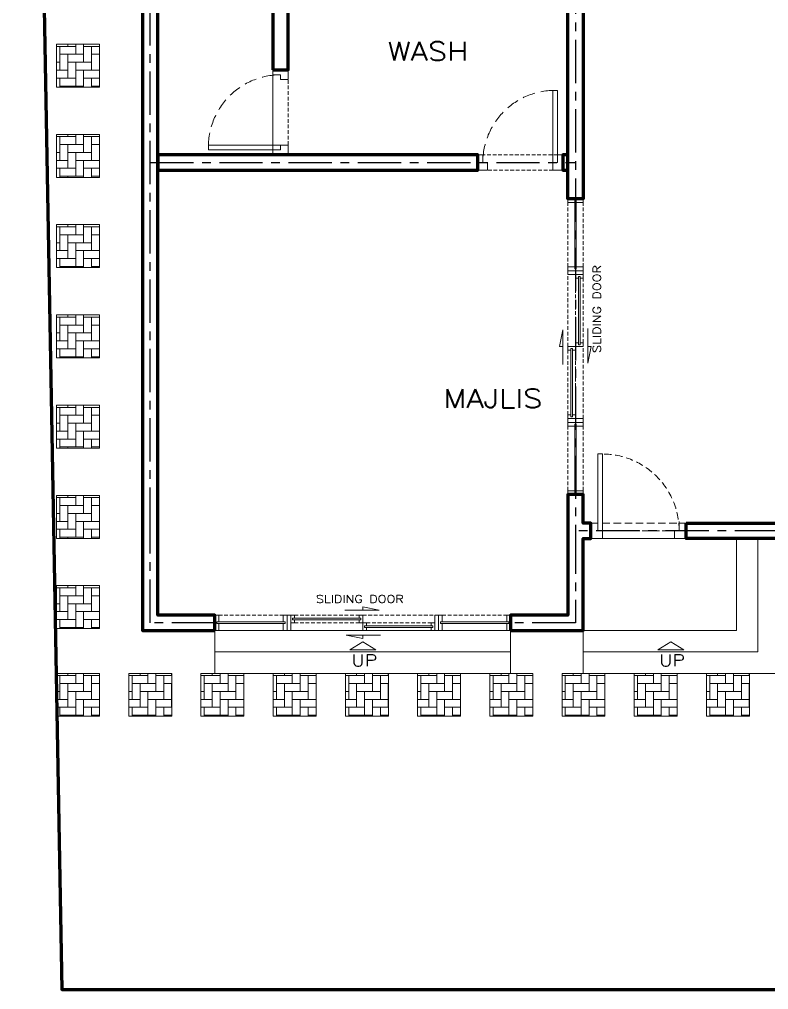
# Model space of a CAD drawing. Header units: millimetres. Extents: x 1087 to 3227, y -18 to 1224.
# Drawn here: x 1104.9 to 1489.7, y -0.1 to 497.8 of the extents above; entities that cross this region are included whole.
import ezdxf

# ---------------------------------------------------------------- set-up
doc = ezdxf.new("R2010")
doc.units = ezdxf.units.MM
doc.linetypes.add('CENTER', pattern=[50.8, 31.75, -6.35, 6.35, -6.35])
doc.linetypes.add('HIDDEN', pattern=[9.525, 6.35, -3.175])
for name, color, linetype, lineweight in [('DOOR', 1, 'Continuous', 20), ('FLOORING', 33, 'Continuous', 13), ('OUTDOOR FLOORING', 33, 'Continuous', 13), ('PERIMETER', 4, 'Continuous', 80), ('TEXT', 9, 'Continuous', 15), ('WALL', 2, 'Continuous', 70), ('WINDOW', 153, 'Continuous', 20)]:
    doc.layers.add(name, color=color, linetype=linetype, lineweight=lineweight)
doc.styles.get("Standard").update_dxf_attribs({"font": 'arial.ttf'})
pattern_1 = [(90, (259.5616, -1017.5275), (-4.064, 4.064), [12.192, -4.064]), (180, (259.5616, -1013.4635), (-4.064, 4.064), [12.192, -4.064])]

# ---------------------------------------------------------------- blocks, each defined once
blk = doc.blocks.new('1000mm Hinged Door')
at = {"layer": 'DOOR', "linetype": 'HIDDEN', "ltscale": 0.6}
for p, q in [((2.4, 3.936), (41.76, 3.936)), ((2.4, -3.936), (39.36, -3.936))]:
    blk.add_line(p, q, dxfattribs=at)
at = {"layer": 'DOOR', "linetype": 'CENTER', "ltscale": 0.2}
blk.add_line((39.36, 0), (2.4, 0), dxfattribs=at)
at = {"layer": 'DOOR'}
blk.add_lwpolyline([(0, 0), (2.4, 0), (2.4, 39.36), (0, 39.36)], close=True, dxfattribs=at)
for points in [[(0, 3.936), (0, 0), (2.4, 0), (2.4, -3.936), (-3.6, -3.936), (-3.6, 3.936), (0, 3.936)], [(41.76, 4.717), (41.76, 0), (39.36, 0), (39.36, -3.936), (45.36, -3.936), (45.36, 3.936), (41.76, 3.936)]]:
    blk.add_lwpolyline(points, dxfattribs=at)
at = {"layer": 'DOOR', "linetype": 'HIDDEN', "ltscale": 0.6}
blk.add_arc((2.4, 0), 39.36, 0, 90, dxfattribs=at)
blk = doc.blocks.new('4-PANEL SLIDING DOOR')
at = {"layer": 'DOOR', "linetype": 'HIDDEN', "ltscale": 0.3}
for p, q in [((75.89, 8.44), (112.88, 8.44)), ((38.91, 0.56), (75.89, 0.56)), ((77.81, 0.56), (110.96, 0.56))]:
    blk.add_line(p, q, dxfattribs=at)
at = {"layer": 'DOOR'}
for points in [[(38.91, 8.44), (36.99, 8.44), (36.99, 0.56), (38.91, 0.56)], [(38.91, 8.44), (40.83, 8.44), (40.83, 6.87), (39.87, 6.87), (39.87, 6.07), (40.83, 6.07), (40.83, 4.5), (38.91, 4.5)], [(39.87, 6.87), (74.93, 6.87), (74.93, 6.07), (39.87, 6.07)], [(75.89, 8.44), (73.97, 8.44), (73.97, 6.87), (74.93, 6.87), (74.93, 6.07), (73.97, 6.07), (73.97, 4.5), (75.89, 4.5)], [(114.8, 8.44), (112.88, 8.44), (112.88, 0.56), (114.8, 0.56)], [(75.89, 4.5), (77.81, 4.5), (77.81, 2.93), (76.85, 2.93), (76.85, 2.13), (77.81, 2.13), (77.81, 0.56), (75.89, 0.56)], [(76.85, 2.93), (111.92, 2.93), (111.92, 2.13), (76.85, 2.13)], [(112.88, 4.5), (110.96, 4.5), (110.96, 2.93), (111.92, 2.93), (111.92, 2.13), (110.96, 2.13), (110.96, 0.56), (112.88, 0.56)]]:
    blk.add_lwpolyline(points, close=True, dxfattribs=at)
at = {"layer": 'DOOR', "linetype": 'HIDDEN', "ltscale": 0.3}
for points in [[(40.83, 8.44), (73.97, 8.44)], [(40.83, 4.5), (73.97, 4.5)], [(77.81, 4.5), (110.96, 4.5)]]:
    blk.add_lwpolyline(points, dxfattribs=at)
at = {"layer": 'FLOORING'}
for points in [[(66.71, 10.9), (84.39, 10.9), (75.89, 12.62), (75.89, 10.9)], [(85.08, -1.9), (67.39, -1.9), (75.89, -3.62), (75.89, -1.9)]]:
    blk.add_lwpolyline(points, dxfattribs=at)
at = {"layer": 'WINDOW', "linetype": 'HIDDEN', "ltscale": 0.3}
for p, q in [((1.92, 8.44), (35.07, 8.44)), ((116.72, 8.44), (149.87, 8.44)), ((1.92, 0.56), (35.07, 0.56)), ((116.72, 0.56), (149.87, 0.56))]:
    blk.add_line(p, q, dxfattribs=at)
at = {"layer": 'WINDOW'}
for points in [[(0, 8.44), (1.92, 8.44), (1.92, 4.88), (0.96, 4.88), (0.96, 4.08), (1.92, 4.08), (1.92, 0.56), (0, 0.56)], [(36.99, 8.44), (35.07, 8.44), (35.07, 4.88), (36.03, 4.88), (36.03, 4.08), (35.07, 4.08), (35.07, 0.56), (36.99, 0.56)], [(114.8, 8.44), (116.72, 8.44), (116.72, 4.88), (115.76, 4.88), (115.76, 4.08), (116.72, 4.08), (116.72, 0.56), (114.8, 0.56)], [(151.79, 8.44), (149.87, 8.44), (149.87, 4.88), (150.83, 4.88), (150.83, 4.08), (149.87, 4.08), (149.87, 0.56), (151.79, 0.56)], [(0.96, 4.88), (36.03, 4.88), (36.03, 4.08), (0.96, 4.08)], [(115.76, 4.88), (150.83, 4.88), (150.83, 4.08), (115.76, 4.08)]]:
    blk.add_lwpolyline(points, close=True, dxfattribs=at)
blk = doc.blocks.new('900mm Door')
at = {"layer": 'DOOR', "linetype": 'HIDDEN', "ltscale": 0.3}
for p, q in [((0, 3.94), (-38.4, 3.94)), ((-2.4, -3.94), (-36, -3.94))]:
    blk.add_line(p, q, dxfattribs=at)
at = {"layer": 'DOOR'}
blk.add_lwpolyline([(-2.4, 36.99), (0, 36.99), (0, 0), (-2.4, 0)], close=True, dxfattribs=at)
for points in [[(-38.4, 3.94), (-38.4, 0), (-36, 0), (-36, -3.94), (-41, -3.94), (-41, 3.94), (-38.4, 3.94)], [(0, 4.63), (0, 0), (-2.4, 0), (-2.4, -3.94), (2.6, -3.94), (2.6, 3.94), (0, 3.94)]]:
    blk.add_lwpolyline(points, dxfattribs=at)
at = {"layer": 'DOOR', "linetype": 'HIDDEN'}
blk.add_arc((-1.4, 0), 37, 91.5487, 180, dxfattribs=at)

msp = doc.modelspace()

# ---------------------------------------------------------------- hatches: boundary and pattern name
at = {"layer": 'OUTDOOR FLOORING', "ltscale": 0.2}
h = msp.add_hatch(dxfattribs=at)
h.set_pattern_fill('AR-HBONE', color=256, scale=0.04, angle=45)
h.set_pattern_definition([(90, (-2e-13, -694.6497), (-4.064, 4.064), [12.192, -4.064]), (180, (-2e-13, -690.5857), (-4.064, 4.064), [12.192, -4.064])])
h.paths.add_polyline_path([(1124.04, 485.06), (1124.04, 463.01), (1146.09, 463.01), (1146.09, 485.06)])
h = msp.add_hatch(dxfattribs=at)
h.set_pattern_fill('AR-HBONE', color=256, scale=0.04, angle=45)
h.set_pattern_definition([(90, (-2e-13, -740.9597), (-4.064, 4.064), [12.192, -4.064]), (180, (-2e-13, -736.8957), (-4.064, 4.064), [12.192, -4.064])])
h.paths.add_polyline_path([(1124.04, 438.75), (1124.04, 416.7), (1146.09, 416.7), (1146.09, 438.75)])
h = msp.add_hatch(dxfattribs=at)
h.set_pattern_fill('AR-HBONE', color=256, scale=0.04, angle=45)
h.set_pattern_definition([(90, (-2e-13, -787.2696), (-4.064, 4.064), [12.192, -4.064]), (180, (-2e-13, -783.2056), (-4.064, 4.064), [12.192, -4.064])])
h.paths.add_polyline_path([(1124.04, 392.44), (1124.04, 370.39), (1146.09, 370.39), (1146.09, 392.44)])
h = msp.add_hatch(dxfattribs=at)
h.set_pattern_fill('AR-HBONE', color=256, scale=0.04, angle=45)
h.set_pattern_definition([(90, (-2e-13, -833.5796), (-4.064, 4.064), [12.192, -4.064]), (180, (-2e-13, -829.5156), (-4.064, 4.064), [12.192, -4.064])])
h.paths.add_polyline_path([(1124.04, 346.13), (1124.04, 324.08), (1146.09, 324.08), (1146.09, 346.13)])
h = msp.add_hatch(dxfattribs=at)
h.set_pattern_fill('AR-HBONE', color=256, scale=0.04, angle=45)
h.set_pattern_definition([(90, (-2e-13, -879.8896), (-4.064, 4.064), [12.192, -4.064]), (180, (-2e-13, -875.8256), (-4.064, 4.064), [12.192, -4.064])])
h.paths.add_polyline_path([(1124.04, 299.82), (1124.04, 277.77), (1146.09, 277.77), (1146.09, 299.82)])
h = msp.add_hatch(dxfattribs=at)
h.set_pattern_fill('AR-HBONE', color=256, scale=0.04, angle=45)
h.set_pattern_definition([(90, (-2e-13, -926.1996), (-4.064, 4.064), [12.192, -4.064]), (180, (-2e-13, -922.1356), (-4.064, 4.064), [12.192, -4.064])])
h.paths.add_polyline_path([(1124.04, 253.51), (1124.04, 231.46), (1146.09, 231.46), (1146.09, 253.51)])
h = msp.add_hatch(dxfattribs=at)
h.set_pattern_fill('AR-HBONE', color=256, scale=0.04, angle=45)
h.set_pattern_definition([(90, (-2e-13, -972.5095), (-4.064, 4.064), [12.192, -4.064]), (180, (-2e-13, -968.4455), (-4.064, 4.064), [12.192, -4.064])])
h.paths.add_polyline_path([(1124.04, 207.2), (1124.04, 185.15), (1146.09, 185.15), (1146.09, 207.2)])
h = msp.add_hatch(dxfattribs=at)
h.set_pattern_fill('AR-HBONE', color=256, scale=0.04, angle=45)
h.set_pattern_definition([(90, (-2e-13, -1017.5275), (-4.064, 4.064), [12.192, -4.064]), (180, (-2e-13, -1013.4635), (-4.064, 4.064), [12.192, -4.064])])
h.paths.add_polyline_path([(1124.04, 162.18), (1124.04, 140.13), (1146.09, 140.13), (1146.09, 162.18)])
h = msp.add_hatch(dxfattribs=at)
h.set_pattern_fill('AR-HBONE', color=256, scale=0.04, angle=45)
h.set_pattern_definition([(90, (37.0802, -1017.5275), (-4.064, 4.064), [12.192, -4.064]), (180, (37.0802, -1013.4635), (-4.064, 4.064), [12.192, -4.064])])
h.paths.add_polyline_path([(1161.12, 162.18), (1161.12, 140.13), (1183.17, 140.13), (1183.17, 162.18)])
h = msp.add_hatch(dxfattribs=at)
h.set_pattern_fill('AR-HBONE', color=256, scale=0.04, angle=45)
h.set_pattern_definition([(90, (74.1604, -1017.5275), (-4.064, 4.064), [12.192, -4.064]), (180, (74.1604, -1013.4635), (-4.064, 4.064), [12.192, -4.064])])
h.paths.add_polyline_path([(1198.2, 162.18), (1198.2, 140.13), (1220.25, 140.13), (1220.25, 162.18)])
h = msp.add_hatch(dxfattribs=at)
h.set_pattern_fill('AR-HBONE', color=256, scale=0.04, angle=45)
h.set_pattern_definition([(90, (111.2407, -1017.5275), (-4.064, 4.064), [12.192, -4.064]), (180, (111.2407, -1013.4635), (-4.064, 4.064), [12.192, -4.064])])
h.paths.add_polyline_path([(1235.28, 162.18), (1235.28, 140.13), (1257.33, 140.13), (1257.33, 162.18)])
h = msp.add_hatch(dxfattribs=at)
h.set_pattern_fill('AR-HBONE', color=256, scale=0.04, angle=45)
h.set_pattern_definition([(90, (148.321, -1017.5275), (-4.064, 4.064), [12.192, -4.064]), (180, (148.321, -1013.4635), (-4.064, 4.064), [12.192, -4.064])])
h.paths.add_polyline_path([(1272.36, 162.18), (1272.36, 140.13), (1294.41, 140.13), (1294.41, 162.18)])
h = msp.add_hatch(dxfattribs=at)
h.set_pattern_fill('AR-HBONE', color=256, scale=0.04, angle=45)
h.set_pattern_definition([(90, (185.401, -1017.5275), (-4.064, 4.064), [12.192, -4.064]), (180, (185.401, -1013.4635), (-4.064, 4.064), [12.192, -4.064])])
h.paths.add_polyline_path([(1309.44, 162.18), (1309.44, 140.13), (1331.49, 140.13), (1331.49, 162.18)])
h = msp.add_hatch(dxfattribs=at)
h.set_pattern_fill('AR-HBONE', color=256, scale=0.04, angle=45)
h.set_pattern_definition([(90, (222.4813, -1017.5275), (-4.064, 4.064), [12.192, -4.064]), (180, (222.4813, -1013.4635), (-4.064, 4.064), [12.192, -4.064])])
h.paths.add_polyline_path([(1346.52, 162.18), (1346.52, 140.13), (1368.57, 140.13), (1368.57, 162.18)])
h = msp.add_hatch(dxfattribs=at)
h.set_pattern_fill('AR-HBONE', color=256, scale=0.04, angle=45)
h.set_pattern_definition(pattern_1)
h.paths.add_polyline_path([(1383.6, 162.18), (1383.6, 140.13), (1405.65, 140.13), (1405.65, 162.18)])
h = msp.add_hatch(dxfattribs=at)
h.set_pattern_fill('AR-HBONE', color=256, scale=0.04, angle=45)
h.set_pattern_definition(pattern_1)
h.paths.add_polyline_path([(1383.6, 162.18), (1383.6, 140.13), (1405.65, 140.13), (1405.65, 162.18)])
h = msp.add_hatch(dxfattribs=at)
h.set_pattern_fill('AR-HBONE', color=256, scale=0.04, angle=45)
h.set_pattern_definition([(90, (296.6418, -1017.5275), (-4.064, 4.064), [12.192, -4.064]), (180, (296.6418, -1013.4635), (-4.064, 4.064), [12.192, -4.064])])
h.paths.add_polyline_path([(1420.68, 162.18), (1420.68, 140.13), (1442.73, 140.13), (1442.73, 162.18)])
h = msp.add_hatch(dxfattribs=at)
h.set_pattern_fill('AR-HBONE', color=256, scale=0.04, angle=45)
h.set_pattern_definition([(90, (333.722, -1017.5275), (-4.064, 4.064), [12.192, -4.064]), (180, (333.722, -1013.4635), (-4.064, 4.064), [12.192, -4.064])])
h.paths.add_polyline_path([(1457.76, 162.18), (1457.76, 140.13), (1479.81, 140.13), (1479.81, 162.18)])

# ---------------------------------------------------------------- linework, layer by layer
at = {"layer": 'Defpoints', "linetype": 'CENTER', "ltscale": 0.7}
for points in [[(1172.07, 1119.73), (1172.07, 1131.68), (1707.89, 1131.68), (1707.89, 235.4), (1390.48, 235.4), (1390.48, 188.16), (1357.17, 188.16)], [(1205.38, 188.16), (1172.07, 188.16), (1172.07, 235.4), (1172.07, 629.25)], [(1172.07, 522.81), (1390.48, 522.81), (1390.48, 235.4)], [(1172.07, 424.38), (1390.48, 424.38)]]:
    msp.add_lwpolyline(points, dxfattribs=at)
at = {"layer": 'FLOORING'}
msp.add_lwpolyline([(1176, 518.87), (1235.06, 518.87), (1235.06, 428.32), (1176, 428.32)], close=True, dxfattribs=at)
at = {"layer": 'OUTDOOR FLOORING'}
for points in [[(1146.09, 463.01), (1124.04, 463.01), (1124.04, 485.06), (1146.09, 485.06)], [(1146.09, 416.7), (1124.04, 416.7), (1124.04, 438.75), (1146.09, 438.75)], [(1146.09, 370.39), (1124.04, 370.39), (1124.04, 392.44), (1146.09, 392.44)], [(1146.09, 324.08), (1124.04, 324.08), (1124.04, 346.13), (1146.09, 346.13)], [(1146.09, 277.77), (1124.04, 277.77), (1124.04, 299.82), (1146.09, 299.82)], [(1146.09, 231.46), (1124.04, 231.46), (1124.04, 253.51), (1146.09, 253.51)], [(1394.42, 231.46), (1473.16, 231.46), (1473.16, 184.23), (1394.42, 184.23)], [(1146.09, 185.15), (1124.04, 185.15), (1124.04, 207.2), (1146.09, 207.2)], [(1146.09, 140.13), (1124.04, 140.13), (1124.04, 162.18), (1146.09, 162.18)], [(1183.17, 140.13), (1161.12, 140.13), (1161.12, 162.18), (1183.17, 162.18)], [(1220.25, 140.13), (1198.2, 140.13), (1198.2, 162.18), (1220.25, 162.18)], [(1257.33, 140.13), (1235.28, 140.13), (1235.28, 162.18), (1257.33, 162.18)], [(1294.41, 140.13), (1272.36, 140.13), (1272.36, 162.18), (1294.41, 162.18)], [(1331.49, 140.13), (1309.44, 140.13), (1309.44, 162.18), (1331.49, 162.18)], [(1368.57, 140.13), (1346.52, 140.13), (1346.52, 162.18), (1368.57, 162.18)], [(1405.65, 140.13), (1383.6, 140.13), (1383.6, 162.18), (1405.65, 162.18)], [(1405.65, 140.13), (1383.6, 140.13), (1383.6, 162.18), (1405.65, 162.18)], [(1442.73, 140.13), (1420.68, 140.13), (1420.68, 162.18), (1442.73, 162.18)], [(1479.81, 140.13), (1457.76, 140.13), (1457.76, 162.18), (1479.81, 162.18)]]:
    msp.add_lwpolyline(points, close=True, dxfattribs=at)
for points in [[(1473.16, 231.46), (1484.18, 231.46), (1484.18, 173.2), (1394.42, 173.2), (1394.42, 184.23)], [(1394.42, 173.2), (1394.42, 162.18), (1495.21, 162.18), (1495.21, 231.46), (1484.18, 231.46)], [(1357.17, 184.23), (1357.17, 173.2), (1205.38, 173.2), (1205.38, 184.23), (1357.17, 184.23)], [(1281.39, 178.33), (1274.71, 174.17), (1288.07, 174.17), (1281.39, 178.33)], [(1439.41, 178.33), (1432.74, 174.17), (1446.09, 174.17), (1439.41, 178.33)], [(1357.17, 173.2), (1357.17, 162.18), (1205.38, 162.18), (1205.38, 173.2)]]:
    msp.add_lwpolyline(points, dxfattribs=at)
at = {"layer": 'PERIMETER'}
msp.add_lwpolyline([(1104.94, 1206.47), (1126.66, -0.1), (1871.76, -0.1), (1775.03, 1205.18)], close=True, dxfattribs=at)
at = {"layer": 'WALL'}
for points in [[(1205.38, 184.23), (1205.38, 192.1), (1176, 192.1), (1176, 239.33), (1176, 629.25), (1168.13, 629.25), (1168.13, 231.46), (1168.13, 184.23)], [(1176, 526.74), (1394.42, 526.74), (1394.42, 405.78), (1386.55, 405.78), (1386.55, 518.87), (1176, 518.87)], [(1235.06, 471.92), (1242.93, 471.92), (1242.93, 518.87), (1235.06, 518.87)], [(1176, 420.45), (1340.35, 420.45), (1340.35, 428.32), (1176, 428.32)], [(1386.55, 428.32), (1383.95, 428.32), (1383.95, 420.45), (1386.55, 420.45)], [(1357.17, 184.23), (1394.42, 184.23), (1394.42, 231.46), (1398.38, 231.46), (1398.38, 239.33), (1394.42, 239.33), (1394.42, 254), (1386.55, 254), (1386.55, 239.33), (1386.55, 192.1), (1357.17, 192.1)], [(1447.34, 239.33), (1518.61, 239.33), (1518.61, 231.46), (1447.34, 231.46)]]:
    msp.add_lwpolyline(points, close=True, dxfattribs=at)

# ---------------------------------------------------------------- block references
at = {"layer": 'DOOR', "xscale": -1, "rotation": 90}
msp.add_blockref('900mm Door', (1239, 430.92), dxfattribs=at)
at = {"layer": 'DOOR'}
msp.add_blockref('900mm Door', (1381.35, 424.38), dxfattribs=at)
at = {"layer": 'FLOORING'}
msp.add_blockref('1000mm Hinged Door', (1401.98, 235.4), dxfattribs=at)
at = {"layer": 'WALL', "rotation": 90}
msp.add_blockref('4-PANEL SLIDING DOOR', (1394.98, 254), dxfattribs=at)
at = {"layer": 'WALL'}
msp.add_blockref('4-PANEL SLIDING DOOR', (1205.38, 183.66), dxfattribs=at)

# ---------------------------------------------------------------- texts
at = {"layer": 'OUTDOOR FLOORING', "char_height": 6, "attachment_point": 7}
for insert in [(1273.08, 165.84), (1431.1, 165.84)]:
    msp.add_mtext_dynamic_manual_height_columns('\\pi2.4176;{\\Fromans|c0;\\W1.2;UP}', width=17.1781, gutter_width=12.5, heights=[0], dxfattribs=dict(at, insert=insert))
at = {"layer": 'TEXT'}
for s, width, insert, char_height, attachment_point in [('\\pi9.7535;{\\Fromans|c0;\\W1.2;WASH}', 62.2956, (1284.24, 486.22), 9.6, 1), ('{\\Fromans|c0;\\W1.2;MAJLIS}', 179.6741, (1373.48, 308.09), 9.6, 3), ('\\pi1.9838;{\\Fromans|c0;\\W1.2;SLIDING DOOR}', 53.7961, (1255.27, 202.37), 4, 1)]:
    msp.add_mtext_dynamic_manual_height_columns(s, width=width, gutter_width=12.5, heights=[0], dxfattribs=dict(at, insert=insert, char_height=char_height, attachment_point=attachment_point))
at = {"layer": 'TEXT', "insert": (1399.49, 303.92), "char_height": 4, "attachment_point": 1, "rotation": 90}
msp.add_mtext_dynamic_manual_height_columns('\\pi22.703;{\\Fromans|c0;\\W1.2;SLIDING DOOR}', width=95.2341, gutter_width=12.5, heights=[0], dxfattribs=at)

doc.saveas('drawing.dxf')
